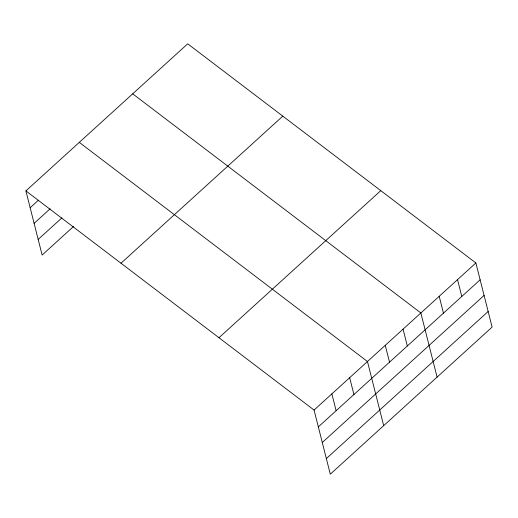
<?xml version="1.0" encoding="UTF-8"?>
<svg xmlns="http://www.w3.org/2000/svg" width="518" height="518" viewBox="0 0 518 518"><rect width="100%" height="100%" fill="white"/><g stroke="black" fill="none" stroke-linecap="round" stroke-linejoin="round"><path stroke-width="0.78" d="M25.9 190.902L187.704 43.816L475.874 262.963L492.1 327.098L330.296 474.184L314.07 410.055L25.9 190.902L42.126 255.037L73.569 226.45M30.161 207.737L38.468 200.188M34.11 223.349L50.129 208.786M38.177 239.426L61.907 217.858M120.998 263.222L282.802 116.136M218.972 337.736L380.775 190.643M314.07 410.055L475.874 262.963M318.33 426.89L480.134 279.798M322.28 442.495L484.084 295.409M326.346 458.579L488.15 311.486M132.692 93.823L420.862 312.976L437.088 377.104M79.293 142.366L367.463 361.512L383.689 425.647M457.536 279.636L461.797 296.471M439.199 296.302L443.453 313.137M403.062 329.157L407.323 345.985M385.262 345.331L389.523 362.166M349.663 377.693L353.923 394.528M331.87 393.874L336.13 410.709"/></g></svg>
